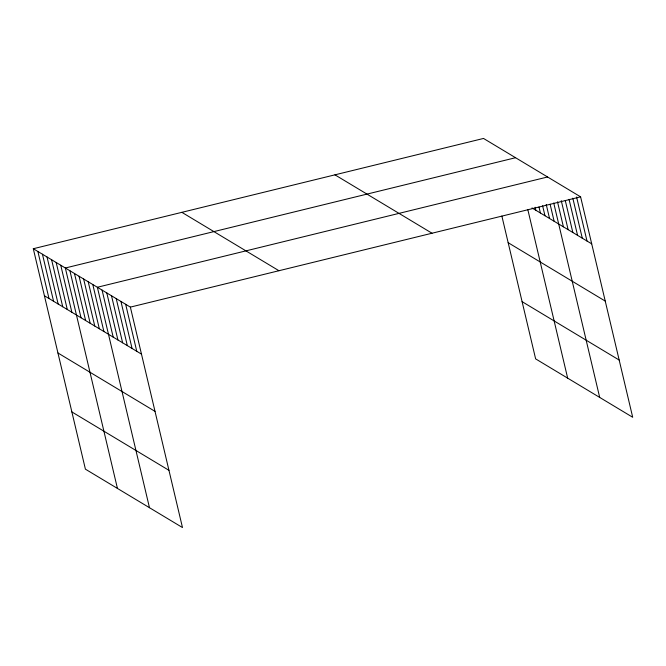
<?xml version="1.0" encoding="UTF-8"?>
<svg xmlns="http://www.w3.org/2000/svg" width="666" height="666" viewBox="0 0 666 666"><rect width="100%" height="100%" fill="white"/><g stroke="black" fill="none" stroke-linecap="round" stroke-linejoin="round"><path stroke-width="1" d="M33.3 248.726L130.369 307.118L182.484 527.555L85.406 469.164L33.3 248.726L483.516 138.445L580.594 196.836L632.7 417.274L535.63 358.882L501.864 216.059M515.551 157.717L65.335 267.998L117.441 488.428M547.585 176.981L97.369 287.262L149.475 507.7M130.369 307.118L580.594 196.836M532.009 207.95L591.708 243.856M508.166 242.699L605.236 301.082M334.948 174.842L432.018 233.233M522.102 301.656L619.172 360.048M181.876 212.337L278.946 270.721M44.414 295.754L141.492 354.137M57.942 352.98L155.011 411.363M71.878 411.938L168.956 470.329M576.59 197.003L586.996 241.025M572.818 198.168L582.275 238.187M569.047 199.334L577.564 235.348M565.276 200.499L572.843 232.517M561.272 200.666L568.131 229.678M557.509 201.831L563.419 226.84M553.737 202.997L599.691 397.419M550.108 204.246L554.129 221.254M546.237 204.495L549.55 218.498M542.607 205.744L544.971 215.751M538.977 206.993L540.401 212.995M535.114 207.243L535.822 210.248M527.838 209.673L567.665 378.155M125.658 304.279L136.771 351.307M120.946 301.448L132.059 348.468M116.225 298.609L127.339 345.629M111.513 295.771L122.627 342.799M106.801 292.94L117.915 339.96M102.081 290.101L113.195 337.121M92.79 284.515L103.904 331.535M88.212 281.76L99.334 328.779M83.641 279.004L94.755 326.032M79.063 276.257L90.176 323.276M74.484 273.501L85.606 320.521M69.913 270.746L81.027 317.774M60.756 265.243L71.87 312.271M56.177 262.487L67.299 309.515M51.607 259.74L62.721 306.76M47.028 256.984L58.142 304.012M42.449 254.237L53.571 301.257M37.879 251.482L48.993 298.501"/></g></svg>
